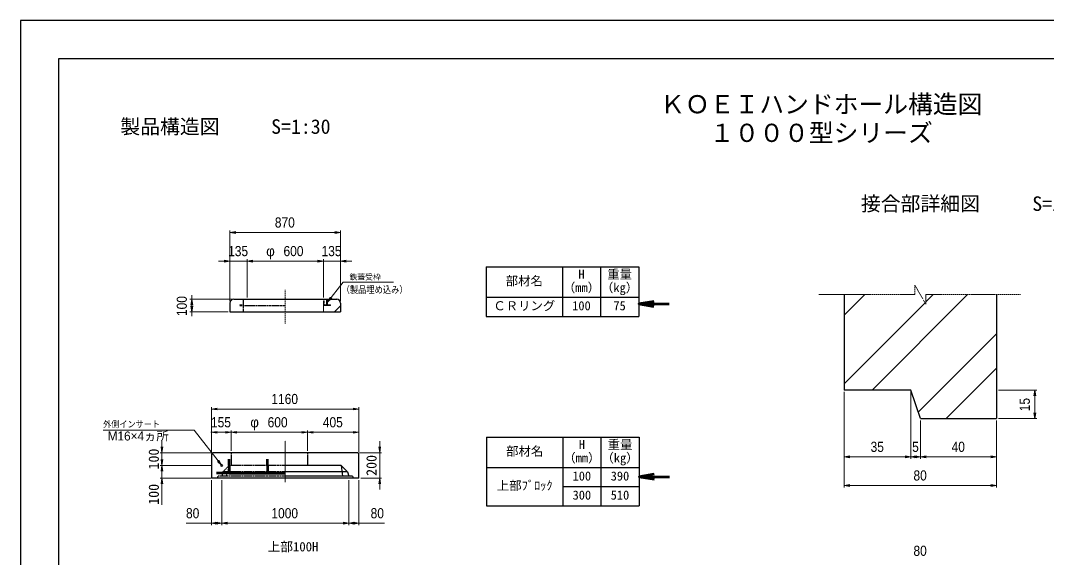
# Model space of a CAD drawing. Units: millimetres, scale not verified. Extents: x -210 to 210, y -148 to 148.
# Drawn here: x -210 to 59.1, y 7.8 to 148.5 of the extents above; entities that cross this region are included whole.
import ezdxf
from ezdxf.enums import TextEntityAlignment as Align

# ---------------------------------------------------------------- set-up
doc = ezdxf.new("R2010")
doc.units = ezdxf.units.MM
doc.linetypes.add('USER1', pattern=[12.95, 6.35, -3.175, 0.25, -3.175])
doc.linetypes.add('USER2', pattern=[4.7625, 3.175, -1.5875])
doc.layers.add('0-0', color=7, linetype='Continuous')
for name, color, linetype, lineweight in [('0-1_0', 9, 'Continuous', 25), ('0-2_dims', 2, 'Continuous', 13), ('0-3_pen1実線', 4, 'Continuous', 13), ('0-4_pen2実線', 3, 'Continuous', 13), ('0-5_pen3実線', 7, 'Continuous', 25), ('0-6_pen4実線', 6, 'Continuous', 25), ('0-7_pen1一点', 4, 'USER1', 13), ('0-8_pen2破線', 3, 'USER2', 25), ('0-9_鉄筋１', 7, 'Continuous', 50), ('0-A_鉄筋２', 7, 'Continuous', 50)]:
    doc.layers.add(name, color=color, linetype=linetype, lineweight=lineweight)
doc.styles.add('ＭＳ ゴシック', font='')
doc.styles.add('ＭＳ Ｐゴシック', font='')
doc.styles.get('ＭＳ ゴシック').set_extended_font_data('MS Gothic')
doc.styles.get('ＭＳ Ｐゴシック').set_extended_font_data('MS PGothic')

# ---------------------------------------------------------------- blocks, each defined once
blk = doc.blocks.new('部分図 1')
at = {"layer": '0-1_0'}
blk.add_lwpolyline([(0, 0), (12600, 0), (12600, 8910), (0, 8910)], close=True, dxfattribs=at)
at = {"layer": '0-2_dims'}
for p, q in [((1647.85, 6703.17), (1647.85, 7258.11)), ((1647.85, 7243.11), (2517.85, 7243.11)), ((2517.85, 6718.17), (2517.85, 7258.11)), ((1647.85, 6703.17), (1647.85, 7033.11)), ((1782.85, 6733.17), (1782.85, 7033.11)), ((1782.85, 6733.17), (1782.85, 7033.11)), ((2382.85, 6733.17), (2382.85, 7033.11)), ((2382.85, 6733.17), (2382.85, 7033.11)), ((2517.85, 6703.17), (2517.85, 7033.11)), ((1647.85, 7018.11), (1557.85, 7018.11)), ((1782.85, 7018.11), (1647.85, 7018.11)), ((1782.85, 7018.11), (2382.85, 7018.11)), ((1782.85, 7018.11), (1872.85, 7018.11)), ((2382.85, 7018.11), (2292.85, 7018.11)), ((2382.85, 7018.11), (2517.85, 7018.11)), ((2517.85, 7018.11), (2607.85, 7018.11)), ((1662.85, 6718.17), (1332.91, 6718.17)), ((1347.91, 6718.17), (1347.91, 6749.98)), ((1347.91, 6718.17), (1347.91, 6618.17)), ((1632.85, 6618.17), (1332.91, 6618.17)), ((1347.91, 6618.17), (1347.91, 6586.35)), ((6480.5, 5989.69), (6480.5, 5464.03)), ((6480.5, 5989.69), (6480.5, 5239.03)), ((7005.5, 5989.69), (7005.5, 5464.03)), ((7005.5, 5989.69), (7005.5, 5464.03)), ((7695.5, 6004.69), (7995.59, 6004.69)), ((7980.59, 6004.69), (7980.59, 5779.69)), ((1503, 5517), (1503, 5870.21)), ((2663, 5855.21), (1503, 5855.21)), ((2663, 5517), (2663, 5870.21)), ((7080.5, 5764.69), (7080.5, 5464.03)), ((7080.5, 5764.69), (7080.5, 5464.03)), ((7680.5, 5764.69), (7680.5, 5464.03)), ((7680.5, 5764.69), (7680.5, 5239.03)), ((7695.5, 5779.69), (7995.59, 5779.69)), ((1503, 5672.26), (1498.68, 5672.26)), ((1503, 5517), (1503, 5687.26)), ((1658, 5672.26), (1503, 5672.26)), ((1658, 5527), (1658, 5687.26)), ((1658, 5527), (1658, 5687.26)), ((1658, 5672.26), (1662.32, 5672.26)), ((1658, 5672.26), (2258, 5672.26)), ((2258, 5527), (2258, 5687.26)), ((2258, 5527), (2258, 5687.26)), ((2258, 5672.26), (2663, 5672.26)), ((2663, 5517), (2663, 5687.26)), ((7005.5, 5479.03), (6480.5, 5479.03)), ((7080.5, 5479.03), (7005.5, 5479.03)), ((7080.5, 5479.03), (7680.5, 5479.03)), ((1503, 5297), (1503, 4942)), ((1583, 5297), (1583, 4942)), ((1583, 5297), (1583, 4942)), ((2583, 5297), (2583, 4942)), ((2583, 5297), (2583, 4942)), ((2663, 5297), (2663, 4942)), ((7680.5, 5254.03), (6480.5, 5254.03)), ((1583, 4957), (2583, 4957))]:
    blk.add_line(p, q, dxfattribs=at)
at = {"layer": '0-2_dims', "lineweight": 18}
for p, q in [((2583.87, 6851.52), (2935.34, 6851.52)), ((1322.14, 5689.91), (650.2, 5689.91)), ((1113, 5512), (1113, 5602)), ((2826, 5512), (2826, 5602)), ((1498, 5512), (1098, 5512)), ((1113, 5512), (1113, 5412)), ((1113, 5412), (1113, 5502)), ((2668, 5512), (2841, 5512)), ((2826, 5512), (2826, 5312)), ((1498, 5412), (1098, 5412)), ((1498, 5412), (1098, 5412)), ((1113, 5412), (1113, 5312)), ((1113, 5412), (1113, 5322)), ((1498, 5312), (1098, 5312)), ((1113, 5312), (1113, 5102)), ((2678, 5312), (2841, 5312)), ((2826, 5312), (2826, 5222))]:
    blk.add_line(p, q, dxfattribs=at)
at = {"layer": '0-2_dims', "lineweight": 50}
for p, q in [((4863.85, 6681.45), (5104.43, 6681.45)), ((4866.93, 5322.94), (5107.5, 5322.94))]:
    blk.add_line(p, q, dxfattribs=at)
at = {"layer": '0-2_dims'}
for points in [[(1692.85, 7250.61), (1647.85, 7243.11), (1692.85, 7235.61)], [(2472.85, 7235.61), (2517.85, 7243.11), (2472.85, 7250.61)], [(1602.85, 7010.61), (1647.85, 7018.11), (1602.85, 7025.61)], [(1827.85, 7025.61), (1782.85, 7018.11), (1827.85, 7010.61)], [(1827.85, 7025.61), (1782.85, 7018.11), (1827.85, 7010.61)], [(2337.85, 7010.61), (2382.85, 7018.11), (2337.85, 7025.61)], [(2337.85, 7010.61), (2382.85, 7018.11), (2337.85, 7025.61)], [(2562.85, 7025.61), (2517.85, 7018.11), (2562.85, 7010.61)], [(2414.85, 6696.17), (2538.87, 6851.52), (2583.87, 6851.52)], [(1355.41, 6673.17), (1347.91, 6718.17), (1340.41, 6673.17)], [(2437.07, 6736.01), (2414.85, 6696.17), (2448.79, 6726.66)], [(1340.41, 6663.17), (1347.91, 6618.17), (1355.41, 6663.17)], [(7988.09, 5959.69), (7980.59, 6004.69), (7973.09, 5959.69)], [(1548, 5862.71), (1503, 5855.21), (1548, 5847.71)], [(2618, 5847.71), (2663, 5855.21), (2618, 5862.71)], [(7973.09, 5824.69), (7980.59, 5779.69), (7988.09, 5824.69)], [(1583, 5412), (1367.14, 5689.91), (1322.14, 5689.91)], [(1548, 5679.76), (1503, 5672.26), (1548, 5664.76)], [(1613, 5664.76), (1658, 5672.26), (1613, 5679.76)], [(1703, 5679.76), (1658, 5672.26), (1703, 5664.76)], [(2213, 5664.76), (2258, 5672.26), (2213, 5679.76)], [(2303, 5679.76), (2258, 5672.26), (2303, 5664.76)], [(2618, 5664.76), (2663, 5672.26), (2618, 5679.76)], [(1549.47, 5442.94), (1583, 5412), (1561.32, 5452.14)], [(6525.5, 5486.53), (6480.5, 5479.03), (6525.5, 5471.53)], [(6960.5, 5471.53), (7005.5, 5479.03), (6960.5, 5486.53)], [(7050.5, 5486.53), (7005.5, 5479.03), (7050.5, 5471.53)], [(7035.5, 5471.53), (7080.5, 5479.03), (7035.5, 5486.53)], [(7125.5, 5486.53), (7080.5, 5479.03), (7125.5, 5471.53)], [(7635.5, 5471.53), (7680.5, 5479.03), (7635.5, 5486.53)], [(6525.5, 5261.53), (6480.5, 5254.03), (6525.5, 5246.53)], [(7635.5, 5246.53), (7680.5, 5254.03), (7635.5, 5261.53)], [(1583, 4957), (1503, 4957), (1302.18, 4957)], [(1548, 4964.5), (1503, 4957), (1548, 4949.5)], [(1538, 4949.5), (1583, 4957), (1538, 4964.5)], [(1628, 4964.5), (1583, 4957), (1628, 4949.5)], [(2538, 4949.5), (2583, 4957), (2538, 4964.5)], [(2628, 4964.5), (2583, 4957), (2628, 4949.5)], [(2583, 4957), (2663, 4957), (2863.82, 4957)], [(2618, 4949.5), (2663, 4957), (2618, 4964.5)]]:
    blk.add_lwpolyline(points, dxfattribs=at)
at = {"layer": '0-2_dims', "lineweight": 50}
for points in [[(4983.85, 6701.45), (4863.85, 6681.45), (4983.85, 6661.45)], [(4986.93, 5342.94), (4866.93, 5322.94), (4986.93, 5302.94)]]:
    blk.add_lwpolyline(points, dxfattribs=at)
at = {"layer": '0-2_dims', "lineweight": 18}
for points in [[(1105.5, 5557), (1113, 5512), (1120.5, 5557)], [(2818.5, 5557), (2826, 5512), (2833.5, 5557)], [(1105.5, 5457), (1113, 5412), (1120.5, 5457)], [(1120.5, 5367), (1113, 5412), (1105.5, 5367)], [(1120.5, 5267), (1113, 5312), (1105.5, 5267)], [(2833.5, 5267), (2826, 5312), (2818.5, 5267)]]:
    blk.add_lwpolyline(points, dxfattribs=at)
at = {"layer": '0-3_pen1実線'}
for p, q in [((2414.85, 6697.19), (2435.83, 6718.17)), ((6480.5, 6593.09), (6642.1, 6754.69)), ((6700.33, 6004.69), (7450.33, 6754.69)), ((7123.8, 6697.58), (7180.92, 6754.69)), ((2382.85, 6665.19), (2385.83, 6668.17)), ((2470.53, 6618.17), (2517.85, 6665.48)), ((6480.5, 6054.28), (7117.26, 6691.03)), ((7063.91, 5829.46), (7680.5, 6446.05)), ((7283.55, 5779.69), (7680.5, 6176.65))]:
    blk.add_line(p, q, dxfattribs=at)
at = {"layer": '0-4_pen2実線'}
for p, q in [((2382.85, 6705.67), (2382.85, 6668.17)), ((2382.85, 6705.67), (2388.85, 6705.67)), ((2408.85, 6718.17), (2408.85, 6674.17)), ((2414.85, 6718.17), (2414.85, 6674.17)), ((2438.85, 6668.17), (2382.85, 6668.17)), ((2382.85, 6668.17), (2382.85, 6618.17)), ((2408.85, 6674.17), (2388.85, 6674.17)), ((2438.85, 6674.17), (2414.85, 6674.17)), ((2438.85, 6674.17), (2438.85, 6668.17))]:
    blk.add_line(p, q, dxfattribs=at)
at = {"layer": '0-4_pen2実線', "linetype": 'USER2'}
blk.add_line((2388.85, 6705.67), (2388.85, 6674.17), dxfattribs=at)
at = {"layer": '0-4_pen2実線'}
blk.add_circle((1583, 5412), 8, dxfattribs=at)
at = {"layer": '0-5_pen3実線'}
for p, q in [((4263.85, 6973.95), (4263.85, 6583.95)), ((4563.85, 6973.95), (4563.85, 6583.95)), ((1677.85, 6718.17), (2487.85, 6718.17)), ((3663.85, 6733.95), (4863.85, 6733.95)), ((6480.5, 6754.69), (6480.5, 6004.69)), ((7680.5, 6754.69), (7680.5, 5779.69)), ((1647.85, 6688.17), (1647.85, 6618.17)), ((2517.85, 6688.17), (2517.85, 6618.17)), ((1647.85, 6618.17), (2517.85, 6618.17)), ((7005.5, 6004.69), (6480.5, 6004.69)), ((7080.5, 5779.69), (7005.5, 6004.69)), ((7080.5, 5779.69), (7680.5, 5779.69)), ((4266.93, 5635.12), (4266.93, 5095.12)), ((4566.93, 5635.12), (4566.93, 5095.12)), ((1503, 5502), (1513, 5512)), ((1503, 5502), (1503, 5312)), ((2653, 5512), (1513, 5512)), ((2663, 5502), (2653, 5512)), ((2663, 5312), (2663, 5502)), ((2523, 5412), (2083, 5412)), ((2523, 5412), (2573, 5362)), ((2523, 5412), (2534.49, 5327)), ((2573, 5362), (2083, 5362)), ((2573, 5362), (2583, 5327)), ((3666.93, 5395.12), (4866.93, 5395.12)), ((2663, 5312), (1503, 5312)), ((2613, 5327), (2083, 5327)), ((2613, 5327), (2618, 5312)), ((4266.93, 5245.12), (4866.93, 5245.12))]:
    blk.add_line(p, q, dxfattribs=at)
for centre, start, end in [((1677.85, 6688.17), 90, 180), ((2487.85, 6688.17), 0, 90)]:
    blk.add_arc(centre, 30, start, end, dxfattribs=at)
at = {"layer": '0-6_pen4実線'}
for p, q in [((3663.85, 6973.95), (4863.85, 6973.95)), ((3663.85, 6973.95), (3663.85, 6583.95)), ((4863.85, 6973.95), (4863.85, 6583.95)), ((3663.85, 6583.95), (4863.85, 6583.95)), ((3666.93, 5635.12), (4866.93, 5635.12)), ((3666.93, 5635.12), (3666.93, 5095.12)), ((4866.93, 5635.12), (4866.93, 5095.12)), ((3666.93, 5095.12), (4866.93, 5095.12))]:
    blk.add_line(p, q, dxfattribs=at)
blk.add_lwpolyline([(300, 300), (12300, 300), (12300, 8610), (300, 8610)], close=True, dxfattribs=at)
at = {"layer": '0-7_pen1一点'}
for p, q in [((2082.85, 6792.24), (2082.85, 6524.62)), ((7037.2, 6754.69), (7037.2, 6829.69)), ((7123.8, 6679.69), (7037.2, 6829.69)), ((7037.2, 6754.69), (6280.79, 6754.69)), ((7868, 6754.69), (7123.8, 6754.69)), ((7123.8, 6754.69), (7123.8, 6679.69)), ((2083, 5281), (2083, 5605.67))]:
    blk.add_line(p, q, dxfattribs=at)
at = {"layer": '0-8_pen2破線'}
for p, q in [((1750.85, 6718.17), (1750.85, 6618.17)), ((1726.85, 6674.17), (1750.85, 6674.17)), ((1726.85, 6674.17), (1726.85, 6668.17)), ((1726.85, 6668.17), (2082.85, 6668.17)), ((1658, 5512), (1658, 5412)), ((2258, 5512), (2258, 5412)), ((1593, 5362), (1643, 5412)), ((1643, 5412), (1618.81, 5327.34)), ((2083, 5412), (1643, 5412)), ((1593, 5362), (1583, 5327)), ((2083, 5362.17), (1592.83, 5362.17))]:
    blk.add_line(p, q, dxfattribs=at)
blk.add_lwpolyline([(2083, 5327), (1553, 5327), (1548, 5312)], dxfattribs=at)
at = {"layer": '0-9_鉄筋１'}
for p, q in [((1643, 5412), (1643, 5342)), ((1943, 5412), (1943, 5342)), ((1643, 5352), (2083, 5352))]:
    blk.add_line(p, q, dxfattribs=at)
at = {"layer": '0-A_鉄筋２'}
for p, q in [((1643, 5412), (1643, 5462)), ((1943, 5412), (1943, 5462)), ((1643, 5352), (1543, 5352))]:
    blk.add_line(p, q, dxfattribs=at)
at = {"layer": '0-2_dims', "color": 7, "style": 'ＭＳ Ｐゴシック'}
for s, height, width, p in [('870', 79.98, 0.9, (2001.03, 7258.11)), ('135', 79.98, 0.9, (1633.53, 7033.11)), ('600', 79.98, 0.9, (2069.22, 7033.11)), ('135', 79.98, 0.9, (2368.53, 7033.11)), ('（製品埋め込み）', 54.61, 0.85, (2526.38, 6749.97)), ('1160', 79.98, 0.9, (1973.91, 5870.21)), ('外側インサート', 50.68, 0.9, (650.2, 5695.19)), ('155', 79.98, 0.9, (1498.68, 5687.26)), ('600', 79.98, 0.9, (1944.36, 5687.26)), ('405', 79.98, 0.9, (2378.68, 5687.26)), ('35', 79.98, 0.9, (6688.45, 5494.03)), ('5', 79.98, 0.9, (7015.73, 5494.03)), ('40', 79.98, 0.9, (7325.95, 5494.03)), ('80', 79.98, 0.9, (7025.95, 5269.03)), ('80', 79.98, 0.9, (1302.18, 4972)), ('1000', 79.98, 0.9, (1973.91, 4972)), ('80', 79.98, 0.9, (2754.73, 4972)), ('80', 79.98, 0.9, (7025.95, 4676.54))]:
    blk.add_text(s, height=height, dxfattribs=dict(at, width=width)).set_placement(p, align=Align.BOTTOM_LEFT)
for s, height, p in [('φ', 79.98, (1932.85, 7033.11)), ('鉄蓋受枠', 44.11, (2588.15, 6858.06)), ('φ', 79.98, (1808, 5687.26)), ('M16×4ヵ所', 70.81, (686.05, 5586.47))]:
    blk.add_text(s, height=height, dxfattribs=at).set_placement(p, align=Align.BOTTOM_LEFT)
at = {"layer": '0-2_dims', "color": 7, "style": 'ＭＳ Ｐゴシック', "width": 0.9}
for s, p in [('100', (1332.91, 6586.35)), ('15', (7965.59, 5837.65))]:
    blk.add_text(s, height=79.98, rotation=90, dxfattribs=at).set_placement(p, align=Align.BOTTOM_LEFT)
at = {"layer": '0-2_dims', "color": 7, "style": 'ＭＳ ゴシック'}
for s, p in [('100', (1112.5, 5379.5)), ('200', (2825.5, 5329.5)), ('100', (1112.5, 5102))]:
    blk.add_text(s, height=80.65, rotation=90, dxfattribs=at).set_placement(p, align=Align.BOTTOM_LEFT)
at = {"layer": '0-5_pen3実線', "style": 'ＭＳ ゴシック'}
for s, height, p in [('\u3000製品構造図\u3000', 114.4, (629.59, 7984.74)), ('S=1:30', 114.4, (1972.24, 7984.74)), ('\u3000接合部詳細図\u3000', 114.4, (6456.57, 7378.74)), ('S=1:2', 114.3, (7961.31, 7378.76)), ('H', 71.47, (4389.48, 6857.7)), ('重量', 71.47, (4616.37, 6857.71)), ('部材名', 71.47, (3817.62, 6805.2)), ('（mm）', 71.49, (4267.58, 6752.69)), ('（kg）', 71.49, (4567.58, 6752.69)), ('ＣＲリング', 71.46, (3720.16, 6610.21)), ('100', 71.47, (4340.74, 6610.2)), ('75', 71.44, (4665.13, 6610.22)), ('H', 71.47, (4392.56, 5518.87)), ('重量', 71.47, (4619.45, 5518.88)), ('部材名', 71.47, (3820.7, 5466.38)), ('（mm）', 71.49, (4270.66, 5413.86)), ('（kg）', 71.49, (4570.66, 5413.86)), ('100', 71.47, (4343.81, 5271.38)), ('390', 71.44, (4643.84, 5271.4)), ('上部ﾌﾞﾛｯｸ', 71.48, (3747.57, 5196.37)), ('300', 71.47, (4343.82, 5121.38)), ('510', 71.44, (4643.84, 5121.4)), ('上部100H', 73.31, (1944, 4714))]:
    blk.add_text(s, height=height, dxfattribs=at).set_placement(p, align=Align.BOTTOM_LEFT)
at = {"layer": '0-6_pen4実線', "style": 'ＭＳ ゴシック'}
for s, p in [('\u3000ＫＯＥＩハンドホール構造図\u3000', (4837.55, 8137.5)), ('１０００型シリーズ', (5422.51, 7912.5))]:
    blk.add_text(s, height=143, dxfattribs=at).set_placement(p, align=Align.BOTTOM_LEFT)

msp = doc.modelspace()

# ---------------------------------------------------------------- block references
at = {"layer": '0-0', "xscale": 0.0333333, "yscale": 0.0333333}
msp.add_blockref('部分図 1', (-210, -148.5), dxfattribs=at)

doc.saveas('drawing.dxf')
